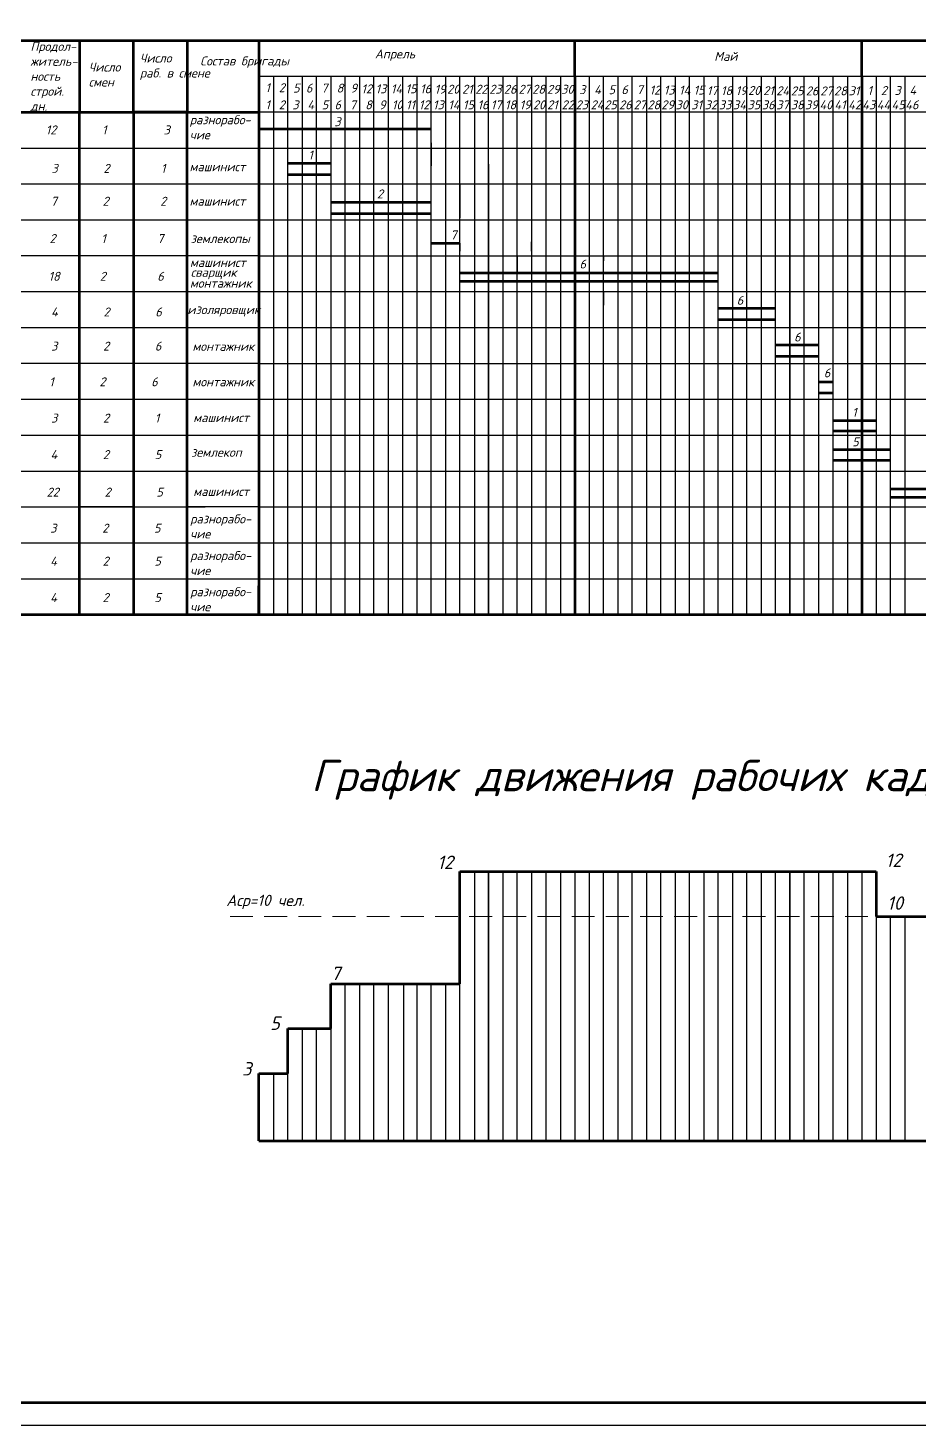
# Model space of a CAD drawing. Header units: millimetres. Extents: x 27137 to 30937, y -4667 to -569.
# Drawn here: x 29981.9 to 30180.6, y -4447.7 to -4136.3 of the extents above; entities that cross this region are included whole.
import ezdxf

# ---------------------------------------------------------------- set-up
doc = ezdxf.new("R2010")
doc.units = ezdxf.units.MM
doc.header["$LTSCALE"] = 0.4
doc.linetypes.add('штриховаяX2', pattern=[38.1, 25.4, -12.7])
doc.styles.add('Isocpeur', font='isocpeui.ttf', dxfattribs={"height": 2.5})
doc.styles.get("Standard").update_dxf_attribs({"font": 'isocpeui.ttf', "height": 2.5})

msp = doc.modelspace()

# ---------------------------------------------------------------- linework, layer by layer
at = {"lineweight": 60}
for p, q in [((29853.4279, -4139.0689), (30033.4279, -4139.0689)), ((29993.4279, -4139.0689), (29993.4279, -4155.0689)), ((30005.4279, -4155.0689), (30005.4279, -4139.0689)), ((30017.4279, -4139.0689), (30017.4279, -4155.0689)), ((30033.4279, -4139.0689), (30279.8279, -4139.0689)), ((30033.4279, -4139.0689), (30033.4279, -4147.0689)), ((30033.4279, -4147.0689), (30033.4279, -4187.0689)), ((29853.4279, -4155.0689), (30021.4279, -4155.0689)), ((29993.4279, -4155.0689), (30005.4279, -4155.0689)), ((29993.4279, -4187.0689), (29993.4279, -4155.0689)), ((30017.4279, -4155.0689), (30005.4279, -4155.0689)), ((30005.4279, -4155.0689), (30005.4279, -4187.0689)), ((30017.4279, -4155.0689), (30033.4279, -4155.0689)), ((30017.4279, -4187.0689), (30017.4279, -4155.0689)), ((29993.4279, -4243.0689), (29993.4279, -4187.0689)), ((30005.4279, -4187.0689), (30005.4279, -4243.0689)), ((30017.4279, -4243.0689), (30017.4279, -4187.0689)), ((30033.4279, -4187.0689), (30033.4279, -4243.0689)), ((29993.4279, -4267.0689), (29993.4279, -4243.0689)), ((30005.4279, -4243.0689), (30005.4279, -4267.0689)), ((30017.4279, -4267.0689), (30017.4279, -4243.0689)), ((30033.4279, -4243.0689), (30033.4279, -4267.0689)), ((30033.4279, -4267.0689), (30033.4279, -4260.6689)), ((29853.4279, -4267.0689), (30033.4279, -4267.0689)), ((30033.4279, -4267.0689), (30279.8279, -4267.0689))]:
    msp.add_line(p, q, dxfattribs=at)
for p, q in [((29981.4279, -4139.0689), (29993.4279, -4139.0689)), ((29993.4279, -4139.0689), (30005.4279, -4139.0689)), ((30005.4279, -4139.0689), (30017.4279, -4139.0689)), ((30033.4279, -4147.0689), (30279.8279, -4147.0689)), ((30033.4279, -4147.0689), (30036.6279, -4147.0689)), ((30033.4279, -4155.0689), (30033.4279, -4147.0689)), ((30036.6279, -4147.0689), (30036.6279, -4187.0689)), ((30039.8279, -4187.0689), (30039.8279, -4147.0689)), ((30039.8279, -4147.0689), (30043.0279, -4147.0689)), ((30043.0279, -4147.0689), (30043.0279, -4187.0689)), ((30046.2279, -4187.0689), (30046.2279, -4147.0689)), ((30046.2279, -4147.0689), (30049.4279, -4147.0689)), ((30049.4279, -4147.0689), (30049.4279, -4187.0689)), ((30052.6279, -4187.0689), (30052.6279, -4147.0689)), ((30052.6279, -4147.0689), (30055.8279, -4147.0689)), ((30055.8279, -4147.0689), (30055.8279, -4187.0689)), ((30059.0279, -4187.0689), (30059.0279, -4147.0689)), ((30059.0279, -4147.0689), (30062.2279, -4147.0689)), ((30062.2279, -4147.0689), (30062.2279, -4187.0689)), ((30065.4279, -4147.0689), (30068.6279, -4147.0689)), ((30065.4279, -4147.0689), (30065.4279, -4187.0689)), ((30068.6279, -4147.0689), (30068.6279, -4187.0689)), ((30071.8279, -4187.0689), (30071.8279, -4147.0689)), ((30071.8279, -4147.0689), (30075.0279, -4147.0689)), ((30075.0279, -4147.0689), (30075.0279, -4187.0689)), ((30078.2279, -4187.3408), (30078.2279, -4147.0689)), ((30078.2279, -4147.0689), (30081.4279, -4147.0689)), ((30081.5247, -4187.3408), (30081.5247, -4147.0689)), ((30084.6279, -4187.3408), (30084.6279, -4147.0689)), ((30084.6279, -4147.0689), (30087.8279, -4147.0689)), ((30087.8279, -4147.0689), (30087.8279, -4187.0689)), ((30091.0279, -4187.0689), (30091.0279, -4147.0689)), ((30091.0279, -4147.0689), (30094.2279, -4147.0689)), ((30094.2279, -4147.0689), (30094.2279, -4187.0689)), ((30097.4279, -4187.0689), (30097.4279, -4147.0689)), ((30097.4279, -4147.0689), (30100.6279, -4147.0689)), ((30100.6279, -4147.0689), (30100.6279, -4187.0689)), ((30103.8279, -4147.0689), (30107.0279, -4147.0689)), ((30107.0279, -4147.0689), (30107.0279, -4187.0689)), ((30110.2279, -4187.0689), (30110.2279, -4147.0689)), ((30110.2279, -4147.0689), (30113.4279, -4147.0689)), ((30113.4279, -4147.0689), (30113.4279, -4187.0689)), ((30116.6279, -4187.0689), (30116.6279, -4147.0689)), ((30116.6279, -4147.0689), (30119.8279, -4147.0689)), ((30119.8279, -4147.0689), (30119.8279, -4187.0689)), ((30123.0279, -4187.0689), (30123.0279, -4147.0689)), ((30123.0279, -4147.0689), (30126.2279, -4147.0689)), ((30126.2279, -4147.0689), (30126.2279, -4187.0689)), ((30129.4279, -4187.0689), (30129.4279, -4147.0689)), ((30129.4279, -4147.0689), (30132.6279, -4147.0689)), ((30132.6279, -4147.0689), (30132.6279, -4187.0689)), ((30135.8279, -4187.0689), (30135.8279, -4147.0689)), ((30135.8279, -4147.0689), (30139.0279, -4147.0689)), ((30139.0279, -4147.0689), (30139.0279, -4187.0689)), ((30142.2279, -4187.0689), (30142.2279, -4147.0689)), ((30142.2279, -4147.0689), (30145.4279, -4147.0689)), ((30145.4279, -4147.0689), (30145.4279, -4187.0689)), ((30148.6279, -4187.0689), (30148.6279, -4147.0689)), ((30148.6279, -4147.0689), (30151.8279, -4147.0689)), ((30151.8279, -4147.0689), (30151.8279, -4187.0689)), ((30151.8279, -4187.0689), (30151.8279, -4147.1055)), ((30155.0279, -4187.0689), (30155.0279, -4147.0689)), ((30155.0279, -4147.0689), (30158.2279, -4147.0689)), ((30158.2279, -4147.0689), (30158.2279, -4187.0689)), ((30161.4279, -4187.0689), (30161.4279, -4147.0689)), ((30161.4279, -4147.0689), (30164.6279, -4147.0689)), ((30164.6279, -4147.0689), (30164.6279, -4187.0689)), ((30167.8279, -4147.0689), (30171.0279, -4147.0689)), ((30171.0279, -4147.0689), (30171.0279, -4187.0689)), ((30174.2279, -4187.0689), (30174.2279, -4147.0689)), ((30174.2279, -4147.0689), (30177.4279, -4147.0689)), ((30177.4279, -4147.0689), (30177.4279, -4187.0689)), ((30279.9296, -4155.0689), (30033.4279, -4155.0689)), ((30033.4279, -4155.0689), (30033.4279, -4158.8212)), ((29853.4279, -4163.0689), (30033.4279, -4163.0689)), ((30033.4279, -4167.0689), (30033.4279, -4161.8733)), ((30033.4279, -4163.0689), (30279.8279, -4163.0689)), ((30071.8279, -4161.8733), (30071.8279, -4167.0689)), ((30075.0279, -4167.0689), (30075.0279, -4171.2598)), ((29853.4279, -4171.0689), (30033.4279, -4171.0689)), ((30033.4279, -4171.0689), (30279.8279, -4171.0689)), ((30078.2279, -4171.2598), (30078.2279, -4175.0689)), ((30033.4279, -4183.0689), (30033.4279, -4175.0689)), ((30078.2279, -4175.0689), (30078.2279, -4178.628)), ((29853.4279, -4179.0689), (30033.4279, -4179.0689)), ((30033.4279, -4179.0689), (30279.8279, -4179.0689)), ((30087.8279, -4178.628), (30087.8279, -4182.7663)), ((30071.8279, -4182.7663), (30071.8279, -4181.1464)), ((30071.8279, -4267.0689), (30071.8279, -4185.0869)), ((30075.0279, -4185.0869), (30075.0279, -4267.0689)), ((30078.2279, -4184.2523), (30078.2279, -4186.0296)), ((30078.2279, -4267.0689), (30078.2279, -4185.0869)), ((30081.5247, -4267.0689), (30081.5247, -4185.0869)), ((30094.2279, -4186.0296), (30094.2279, -4183.9561)), ((30094.2279, -4184.2523), (30094.2279, -4186.0296)), ((30103.8279, -4182.7663), (30103.8279, -4183.0689)), ((30103.8279, -4183.0689), (30103.8279, -4184.2523)), ((30103.8279, -4184.2523), (30103.8279, -4184.2523)), ((30033.4279, -4187.0689), (29901.4279, -4187.0689)), ((30033.4279, -4187.0689), (29901.4279, -4187.0689)), ((30033.4279, -4195.0689), (30033.4279, -4187.0689)), ((30033.4279, -4191.0689), (30033.4279, -4187.0689)), ((30033.4279, -4187.0689), (30279.8279, -4187.0689)), ((30033.4279, -4187.0689), (30279.8279, -4187.0689)), ((30036.6279, -4187.0689), (30036.6279, -4267.0689)), ((30039.8279, -4267.0689), (30039.8279, -4187.0689)), ((30043.0279, -4187.0689), (30043.0279, -4267.0689)), ((30046.2279, -4267.0689), (30046.2279, -4187.0689)), ((30049.4279, -4187.0689), (30049.4279, -4267.0689)), ((30052.6279, -4267.0689), (30052.6279, -4187.0689)), ((30055.8279, -4187.0689), (30055.8279, -4267.0689)), ((30059.0279, -4267.0689), (30059.0279, -4187.0689)), ((30062.2279, -4187.0689), (30062.2279, -4267.0689)), ((30065.4279, -4187.0689), (30065.4279, -4267.0689)), ((30068.6279, -4187.0689), (30068.6279, -4267.0689)), ((30084.6279, -4267.0689), (30084.6279, -4187.0689)), ((30084.6279, -4187.0689), (30084.6279, -4189.1861)), ((30087.8279, -4187.0689), (30087.8279, -4267.0689)), ((30091.0279, -4267.0689), (30091.0279, -4187.0689)), ((30091.0279, -4187.0689), (30091.0279, -4190.8715)), ((30094.2279, -4187.0689), (30094.2279, -4267.0689)), ((30097.4279, -4267.0689), (30097.4279, -4187.0689)), ((30100.6279, -4187.0689), (30100.6279, -4267.0689)), ((30107.0279, -4187.0689), (30107.0279, -4267.0689)), ((30110.2279, -4267.0689), (30110.2279, -4187.0689)), ((30110.2279, -4187.0689), (30110.2279, -4188.1874)), ((30113.4279, -4187.0689), (30113.4279, -4267.0689)), ((30116.6279, -4267.0689), (30116.6279, -4187.0689)), ((30119.8279, -4187.0689), (30119.8279, -4267.0689)), ((30123.0279, -4267.0689), (30123.0279, -4187.0689)), ((30126.2279, -4187.0689), (30126.2279, -4267.0689)), ((30129.4279, -4267.0689), (30129.4279, -4187.0689)), ((30132.6279, -4187.0689), (30132.6279, -4267.0689)), ((30135.8279, -4267.0689), (30135.8279, -4187.0689)), ((30139.0279, -4187.0689), (30139.0279, -4267.0689)), ((30142.2279, -4267.0689), (30142.2279, -4187.0689)), ((30145.4279, -4187.0689), (30145.4279, -4267.0689)), ((30148.6279, -4267.0689), (30148.6279, -4187.0689)), ((30151.8279, -4187.0689), (30151.8279, -4267.0689)), ((30151.8279, -4267.0689), (30151.8279, -4187.0689)), ((30155.0279, -4267.0689), (30155.0279, -4187.0689)), ((30158.2279, -4187.0689), (30158.2279, -4267.0689)), ((30161.4279, -4267.0689), (30161.4279, -4187.0689)), ((30164.6279, -4187.0689), (30164.6279, -4267.0689)), ((30171.0279, -4187.0689), (30171.0279, -4267.0689)), ((30174.2279, -4267.0689), (30174.2279, -4187.0689)), ((30177.4279, -4187.0689), (30177.4279, -4267.0689)), ((29901.4279, -4195.0689), (30033.4279, -4195.0689)), ((30033.4279, -4195.0689), (30279.8279, -4195.0689)), ((30110.2279, -4195.0689), (30110.2279, -4198.0603)), ((30033.4279, -4207.0689), (30033.4279, -4199.0689)), ((29853.4279, -4203.0689), (30033.4279, -4203.0689)), ((30033.4279, -4203.0689), (30279.8279, -4203.0689)), ((30033.4279, -4211.0689), (29901.4279, -4211.0689)), ((30033.4279, -4219.0689), (30033.4279, -4211.0689)), ((30033.4279, -4211.0689), (30279.8279, -4211.0689)), ((29901.4279, -4219.0689), (30033.4279, -4219.0689)), ((30033.4279, -4219.0689), (30279.8279, -4219.0689)), ((30033.4279, -4227.0689), (30033.4279, -4223.0689)), ((29901.4279, -4227.0689), (30033.4279, -4227.0689)), ((30033.4279, -4227.0689), (30279.8279, -4227.0689)), ((30033.4279, -4235.0689), (30033.4279, -4231.0689)), ((29901.4279, -4235.0689), (30033.4279, -4235.0689)), ((30033.4279, -4235.0689), (30279.8279, -4235.0689)), ((30087.8279, -4235.0689), (30087.8279, -4235.8783)), ((29913.4279, -4243.0689), (30021.4279, -4243.0689)), ((30033.4279, -4243.0689), (30017.4279, -4243.0689)), ((30033.4279, -4243.0689), (30033.4279, -4244.1722)), ((30033.4279, -4243.0689), (30279.8279, -4243.0689)), ((30036.6279, -4243.0689), (30036.6279, -4267.0689)), ((30039.8279, -4267.0689), (30039.8279, -4243.0689)), ((29853.4279, -4251.0689), (30033.4279, -4251.0689)), ((30033.4279, -4251.0689), (30279.8279, -4251.0689)), ((29853.4279, -4259.0689), (30033.4279, -4259.0689)), ((30033.4279, -4259.0689), (30279.8279, -4259.0689)), ((30033.4279, -4267.0689), (30033.4279, -4260.6689)), ((30081.5247, -4384.3562), (30081.5247, -4324.3562)), ((30084.6279, -4384.3562), (30084.6279, -4324.3562)), ((30084.6279, -4384.3562), (30084.6279, -4324.3562)), ((30087.8279, -4324.3562), (30087.8279, -4384.3562)), ((30091.0279, -4384.3562), (30091.0279, -4324.3562)), ((30091.0279, -4384.3562), (30091.0279, -4324.3562)), ((30094.2279, -4324.3562), (30094.2279, -4384.3562)), ((30097.4279, -4384.3562), (30097.4279, -4324.3562)), ((30100.6279, -4324.3562), (30100.6279, -4384.3562)), ((30103.8279, -4324.3562), (30103.8279, -4384.3562)), ((30107.0279, -4324.3562), (30107.0279, -4384.3562)), ((30110.2279, -4384.3562), (30110.2279, -4324.3562)), ((30113.4279, -4324.3562), (30113.4279, -4384.3562)), ((30116.6279, -4384.3562), (30116.6279, -4324.3562)), ((30119.8279, -4324.3562), (30119.8279, -4384.3562)), ((30123.0279, -4384.3562), (30123.0279, -4324.3562)), ((30126.2279, -4324.3562), (30126.2279, -4384.3562)), ((30129.4279, -4384.3562), (30129.4279, -4324.3562)), ((30132.6279, -4324.3562), (30132.6279, -4384.3562)), ((30132.6279, -4324.3562), (30132.6279, -4384.3562)), ((30135.8279, -4384.3562), (30135.8279, -4324.3562)), ((30139.0279, -4324.3562), (30139.0279, -4384.3562)), ((30142.2279, -4384.3562), (30142.2279, -4324.3562)), ((30145.4279, -4324.3562), (30145.4279, -4384.3562)), ((30148.6279, -4384.3562), (30148.6279, -4324.3562)), ((30151.8279, -4324.3562), (30151.8279, -4384.3562)), ((30151.8279, -4384.3562), (30151.8279, -4324.3562)), ((30155.0279, -4384.3562), (30155.0279, -4324.3562)), ((30158.2279, -4324.3562), (30158.2279, -4384.3562)), ((30161.4279, -4384.3562), (30161.4279, -4324.3562)), ((30164.6279, -4324.3562), (30164.6279, -4384.3562)), ((30167.8279, -4324.3562), (30167.8279, -4384.3562)), ((30171.0279, -4324.3562), (30171.0279, -4384.3562)), ((30123.0279, -4384.3562), (30123.0279, -4328.2596)), ((30126.2279, -4328.2596), (30126.2279, -4384.3562)), ((30129.4279, -4384.3562), (30129.4279, -4328.2596)), ((30135.8279, -4384.3562), (30135.8279, -4328.2596)), ((30094.2279, -4334.3562), (30094.2279, -4349.3562)), ((30097.4279, -4349.3562), (30097.4279, -4334.3562)), ((30100.6279, -4334.3562), (30100.6279, -4349.3562)), ((30116.6279, -4349.3562), (30116.6279, -4334.3562)), ((30119.8279, -4333.9263), (30119.8279, -4349.3562)), ((30139.0279, -4334.3562), (30139.0279, -4349.3562)), ((30142.2279, -4349.3562), (30142.2279, -4334.3562)), ((30145.4279, -4334.3562), (30145.4279, -4349.3562)), ((30148.6279, -4349.3562), (30148.6279, -4334.3562)), ((30151.8279, -4334.3562), (30151.8279, -4349.3562)), ((30151.8279, -4349.3562), (30151.8279, -4334.3562)), ((30155.0279, -4349.3562), (30155.0279, -4334.3562)), ((30174.2279, -4384.3562), (30174.2279, -4334.3562)), ((30177.4279, -4334.3562), (30177.4279, -4384.3562)), ((30167.8279, -4344.3562), (30167.8279, -4345.2104)), ((30171.0279, -4344.3562), (30171.0279, -4345.2104)), ((30174.2279, -4345.2104), (30174.2279, -4344.3562)), ((30177.4279, -4344.3562), (30177.4279, -4345.2104)), ((30052.6279, -4384.3562), (30052.6279, -4349.3562)), ((30055.8279, -4349.3562), (30055.8279, -4384.3562)), ((30059.0279, -4384.3562), (30059.0279, -4349.3562)), ((30062.2279, -4349.3562), (30062.2279, -4384.3562)), ((30065.6297, -4349.3562), (30065.6297, -4384.3562)), ((30068.6279, -4349.3562), (30068.6279, -4384.3562)), ((30071.8279, -4384.3562), (30071.8279, -4349.3562)), ((30075.0279, -4349.3562), (30075.0279, -4384.3562)), ((30078.2279, -4384.3562), (30078.2279, -4349.3562)), ((30087.8279, -4349.5786), (30087.8279, -4384.3562)), ((30103.8279, -4349.5786), (30103.8279, -4384.3562)), ((30052.6279, -4364.3562), (30052.6279, -4354.3562)), ((30055.8279, -4354.3562), (30055.8279, -4358.4214)), ((30059.0279, -4358.4214), (30059.0279, -4354.3562)), ((30062.2279, -4354.3562), (30062.2279, -4358.4214)), ((30068.6279, -4354.3562), (30068.6279, -4354.575)), ((30071.8279, -4354.575), (30071.8279, -4354.3562)), ((30075.0279, -4354.3562), (30075.0279, -4354.575)), ((30078.2279, -4358.4214), (30078.2279, -4354.3562)), ((30043.0279, -4359.3562), (30043.0279, -4384.3562)), ((30046.2279, -4384.3562), (30046.2279, -4359.3562)), ((30049.4279, -4359.3562), (30049.4279, -4384.3562)), ((30081.5247, -4384.3562), (30081.5247, -4358.4214)), ((30036.6279, -4369.3562), (30036.6279, -4384.3562)), ((30039.8279, -4384.3562), (30039.8279, -4369.3562)), ((30039.8279, -4384.3562), (30039.8279, -4369.3562)), ((30036.6279, -4374.3562), (30036.6279, -4384.3562))]:
    msp.add_line(p, q)
at = {"lineweight": 53, "ltscale": 0.5}
for p, q in [((30103.8279, -4147.0689), (30103.8279, -4139.0689)), ((30167.8279, -4147.0689), (30167.8279, -4139.0689)), ((30103.8279, -4147.0689), (30103.8279, -4187.0689)), ((30167.8279, -4147.0689), (30167.8279, -4187.0689)), ((30103.8279, -4187.0689), (30103.8279, -4267.0689)), ((30167.8279, -4187.0689), (30167.8279, -4267.0689)), ((30078.2495, -4334.3562), (30078.2495, -4324.3562)), ((30078.2495, -4324.3562), (30171.0279, -4324.3562)), ((30171.0279, -4324.3562), (30171.0279, -4334.3562)), ((30078.2495, -4349.3562), (30078.2495, -4334.3562)), ((30171.0279, -4334.3562), (30279.8279, -4334.3562)), ((30049.4279, -4359.3562), (30049.4279, -4349.3562)), ((30049.4279, -4349.3562), (30078.2495, -4349.3562)), ((30039.8279, -4369.3562), (30039.8279, -4359.3562)), ((30039.8279, -4359.3562), (30049.4279, -4359.3562)), ((30033.4279, -4384.3562), (30033.4279, -4369.3562)), ((30033.4279, -4369.3562), (30039.8279, -4369.3562)), ((30033.4279, -4384.3562), (30033.4279, -4374.3562)), ((30033.4279, -4384.3562), (30033.4279, -4374.3562)), ((30033.4279, -4384.3562), (30279.8279, -4384.3562))]:
    msp.add_line(p, q, dxfattribs=at)
at = {"lineweight": 70}
for p, q in [((30033.4279, -4158.8212), (30068.6279, -4158.8212)), ((30068.6279, -4158.8212), (30071.8279, -4158.8212)), ((30039.8279, -4166.4728), (30049.4279, -4166.4728)), ((30039.8279, -4168.9912), (30049.4279, -4168.9912)), ((30049.4279, -4175.1703), (30071.8279, -4175.1703)), ((30068.6279, -4175.1703), (30071.8279, -4175.1703)), ((30049.4279, -4177.6887), (30071.8279, -4177.6887)), ((30068.6279, -4177.6887), (30071.8279, -4177.6887)), ((30071.8279, -4184.2523), (30078.2279, -4184.2523)), ((30078.2279, -4190.8715), (30135.8279, -4190.8715)), ((30107.0279, -4190.8715), (30135.8279, -4190.8715)), ((30135.8279, -4192.7986), (30078.2279, -4192.7986)), ((30135.8279, -4192.7986), (30107.0279, -4192.7986)), ((30135.8279, -4198.7792), (30148.6279, -4198.7792)), ((30135.8279, -4201.2976), (30148.6279, -4201.2976)), ((30148.6279, -4206.967), (30158.2279, -4206.967)), ((30148.6279, -4209.4854), (30158.2279, -4209.4854)), ((30158.2279, -4215.1512), (30161.4279, -4215.1512)), ((30158.2279, -4217.6696), (30161.4279, -4217.6696)), ((30161.4279, -4223.798), (30171.1247, -4223.798)), ((30161.4279, -4226.1159), (30171.1247, -4226.1159)), ((30161.4279, -4230.2497), (30174.2279, -4230.2497)), ((30161.4279, -4232.6326), (30174.2279, -4232.6326)), ((30174.2279, -4239.0647), (30244.6279, -4239.0647)), ((30244.6279, -4240.9918), (30174.2279, -4240.9918))]:
    msp.add_line(p, q, dxfattribs=at)
at = {"ltscale": 0.5}
for p, q in [((30068.6279, -4166.6279), (30068.6279, -4187.0689)), ((30084.6279, -4166.6279), (30084.6279, -4187.3408)), ((30068.6279, -4187.0689), (30068.6279, -4267.0689)), ((30084.6279, -4187.0689), (30084.6279, -4267.0689)), ((30113.4279, -4192.0433), (30113.4279, -4267.0689)), ((30084.6279, -4324.3562), (30084.6279, -4384.3562)), ((30068.6279, -4354.3562), (30068.6279, -4354.575)), ((30068.6279, -4358.4214), (30068.6279, -4359.9209)), ((30084.6279, -4358.4214), (30084.6279, -4359.0193))]:
    msp.add_line(p, q, dxfattribs=at)
at = {"color": 0}
for p, q in [((30005.4279, -4243.0689), (29993.4279, -4243.0689)), ((29993.4279, -4243.0689), (30005.4279, -4243.0689))]:
    msp.add_line(p, q, dxfattribs=at)
at = {"linetype": 'штриховаяX2', "lineweight": 15, "ltscale": 0.5}
msp.add_line((30026.9736, -4334.3562), (30300.5622, -4334.3562), dxfattribs=at)
at = {"color": 7, "lineweight": -3}
for points in [[(29766.0721, -4447.7376), (30607.0721, -4447.7376), (30607.0721, -3853.7376), (29766.0721, -3853.7376)], [(29786.0721, -4442.7376), (30602.0721, -4442.7376), (30602.0721, -3858.7376), (29786.0721, -3858.7376)]]:
    msp.add_lwpolyline(points, close=True, dxfattribs=at)
at = {"const_width": 0.6}
msp.add_lwpolyline([(29786.0721, -4442.7376), (29786.0721, -3858.7376), (30602.0721, -3858.7376), (30602.0721, -4442.7376), (29786.0721, -4442.7376)], dxfattribs=at)

# ---------------------------------------------------------------- texts
at = {"attachment_point": 1}
for s, width, gutter_width, heights, insert, char_height in [('Продол-\\Pжитель-\\Pность\\Pстрой.\\Pдн.', 15, 12.5, [0], (29982.4607, -4139.4138), 2), ('Число \\Pраб. в смене', 15, 12.5, [8.6667], (30006.8592, -4142.0166), 2), ('Апрель', 64.209377, 12.5, [0], (30059.2498, -4141.0887), 2), ('Май', 64.209377, 12.5, [0], (30134.938, -4141.6378), 2), ('Число\\Pсмен', 15, 12.5, [0], (29995.4561, -4144.0223), 2), ('Состав бригады', 20, 12.5, [0], (30020.3104, -4142.6584), 2), ('1', 8.923798, 12.5, [0], (30034.8495, -4148.6139), 2), ('2', 8.923798, 12.5, [0], (30037.8367, -4148.6139), 2), ('5', 8.923798, 12.5, [0], (30041.0304, -4148.7085), 2), ('6', 8.923798, 12.5, [0], (30043.8895, -4148.7085), 2), ('7', 8.923798, 12.5, [0], (30047.2889, -4148.7085), 2), ('8', 8.923798, 12.5, [0], (30050.7319, -4148.7085), 2), ('9', 8.923798, 12.5, [0], (30053.8248, -4148.7085), 2), ('12', 8.923798, 12.5, [0], (30056.2552, -4148.8686), 2), ('13', 8.923798, 12.5, [0], (30059.4277, -4148.8686), 2), ('14', 8.923798, 12.5, [0], (30062.8311, -4148.8686), 2), ('15', 8.923798, 12.5, [0], (30066.0902, -4148.8686), 2), ('16', 8.923798, 12.5, [0], (30069.3493, -4148.8686), 2), ('19', 8.923798, 12.5, [0], (30072.5931, -4148.9535), 2), ('20', 8.923798, 12.5, [0], (30075.3683, -4148.9535), 2), ('21', 8.923798, 12.5, [0], (30078.7091, -4148.9535), 2), ('22', 8.923798, 12.5, [0], (30081.638, -4148.9535), 2), ('23', 8.923798, 12.5, [0], (30084.7596, -4148.9535), 2), ('26', 8.923798, 12.5, [0], (30088.0247, -4148.9654), 2), ('27', 8.923798, 12.5, [0], (30091.2719, -4148.9654), 2), ('28', 8.923798, 12.5, [0], (30094.3367, -4148.9654), 2), ('29', 8.923798, 12.5, [0], (30097.6318, -4148.9786), 2), ('30', 8.923798, 12.5, [0], (30100.8069, -4148.9786), 2), ('3', 8.923798, 12.5, [0], (30104.823, -4149.0597), 2), ('4', 8.923798, 12.5, [0], (30108.1705, -4149.0597), 2), ('5', 8.923798, 12.5, [0], (30111.3693, -4149.0597), 2), ('6', 8.923798, 12.5, [0], (30114.2283, -4149.0597), 2), ('7', 8.923798, 12.5, [0], (30117.6278, -4149.0597), 2), ('12', 8.923798, 12.5, [0], (30120.5138, -4149.1512), 2), ('13', 8.923798, 12.5, [0], (30123.6863, -4149.1512), 2), ('14', 8.923798, 12.5, [0], (30127.0896, -4149.1512), 2), ('15', 8.923798, 12.5, [0], (30130.3488, -4149.1512), 2), ('17', 8.923798, 12.5, [0], (30133.2973, -4149.2798), 2), ('18', 8.923798, 12.5, [0], (30136.4411, -4149.2798), 2), ('19', 8.923798, 12.5, [0], (30139.729, -4149.2798), 2), ('20', 8.923798, 12.5, [0], (30142.4837, -4149.2397), 2), ('21', 8.923798, 12.5, [0], (30145.845, -4149.2798), 2), ('24', 8.923798, 12.5, [0], (30148.7595, -4149.2989), 2), ('25', 8.923798, 12.5, [0], (30152.0293, -4149.3333), 2), ('26', 8.923798, 12.5, [0], (30155.3455, -4149.3333), 2), ('27', 8.923798, 12.5, [0], (30158.5926, -4149.3333), 2), ('28', 8.923798, 12.5, [0], (30161.6575, -4149.3333), 2), ('31', 8.923798, 12.5, [0], (30164.9071, -4149.3112), 2), ('1', 8.923798, 12.5, [0], (30169.1088, -4149.2492), 2), ('2', 8.923798, 12.5, [0], (30172.0961, -4149.2492), 2), ('3', 8.923798, 12.5, [0], (30175.1196, -4149.2492), 2), ('4', 8.923798, 12.5, [0], (30178.4671, -4149.1791), 2), ('1', 8.923798, 12.5, [0], (30034.8495, -4152.4349), 2), ('2', 8.923798, 12.5, [0], (30037.8367, -4152.4349), 2), ('3', 8.923798, 12.5, [0], (30040.8602, -4152.4349), 2), ('4', 8.923798, 12.5, [0], (30044.2077, -4152.4349), 2), ('5', 8.923798, 12.5, [0], (30047.4065, -4152.4349), 2), ('6', 8.923798, 12.5, [0], (30050.2655, -4152.4349), 2), ('7', 8.923798, 12.5, [0], (30053.665, -4152.4349), 2), ('8', 8.923798, 12.5, [0], (30057.108, -4152.4349), 2), ('9', 8.923798, 12.5, [0], (30060.2008, -4152.4349), 2), ('10', 8.923798, 12.5, [0], (30063.0561, -4152.4349), 2), ('11', 8.923798, 12.5, [0], (30066.1999, -4152.4349), 2), ('12', 8.923798, 12.5, [0], (30069.0552, -4152.4349), 2), ('13', 8.923798, 12.5, [0], (30072.2277, -4152.4349), 2), ('14', 8.923798, 12.5, [0], (30075.6311, -4152.4349), 2), ('15', 8.923798, 12.5, [0], (30078.8902, -4152.4349), 2), ('16', 8.923798, 12.5, [0], (30082.1493, -4152.4349), 2), ('17', 8.923798, 12.5, [0], (30085.1199, -4152.4349), 2), ('18', 8.923798, 12.5, [0], (30088.2637, -4152.4349), 2), ('19', 8.923798, 12.5, [0], (30091.5516, -4152.4349), 2), ('20', 8.923798, 12.5, [0], (30094.4934, -4152.4349), 2), ('21', 8.923798, 12.5, [0], (30097.6676, -4152.4349), 2), ('22', 8.923798, 12.5, [0], (30100.8963, -4152.4349), 2), ('23', 8.923798, 12.5, [0], (30104.0179, -4152.4349), 2), ('24', 8.923798, 12.5, [0], (30107.3627, -4152.4349), 2), ('25', 8.923798, 12.5, [0], (30110.3917, -4152.4349), 2), ('26', 8.923798, 12.5, [0], (30113.7079, -4152.4349), 2), ('27', 8.923798, 12.5, [0], (30116.955, -4152.4349), 2), ('28', 8.923798, 12.5, [0], (30120.0199, -4152.4349), 2), ('29', 8.923798, 12.5, [0], (30123.1179, -4152.4349), 2), ('30', 8.923798, 12.5, [0], (30126.293, -4152.4349), 2), ('31', 8.923798, 12.5, [0], (30129.7974, -4152.4349), 2), ('32', 8.923798, 12.5, [0], (30132.797, -4152.4349), 2), ('33', 8.923798, 12.5, [0], (30135.9529, -4152.4349), 2), ('34', 8.923798, 12.5, [0], (30139.1146, -4152.4349), 2), ('35', 8.923798, 12.5, [0], (30142.3281, -4152.4349), 2), ('36', 8.923798, 12.5, [0], (30145.5417, -4152.4349), 2), ('37', 8.923798, 12.5, [0], (30148.7552, -4152.4349), 2), ('38', 8.923798, 12.5, [0], (30151.9947, -4152.4349), 2), ('39', 8.923798, 12.5, [0], (30155.1506, -4152.4349), 2), ('40', 8.923798, 12.5, [0], (30158.4026, -4152.4349), 2), ('41', 8.923798, 12.5, [0], (30161.7208, -4152.4349), 2), ('42', 8.923798, 12.5, [0], (30164.8017, -4152.4349), 2), ('43', 8.923798, 12.5, [0], (30167.9383, -4152.4349), 2), ('44', 8.923798, 12.5, [0], (30171.1711, -4152.4349), 2), ('45', 8.923798, 12.5, [0], (30174.4692, -4152.4349), 2), ('46', 8.923798, 12.5, [0], (30177.5288, -4152.4349), 2), ('3', 8.923798, 12.5, [0], (30050.2236, -4156.2016), 2), ('12        1          3', 45, 12.5, [0], (29985.8855, -4158.0243), 2), ('1', 8.923798, 12.5, [0], (30044.4248, -4163.613), 2), ('3        2         1', 45, 12.5, [0], (29987.1517, -4166.5963), 2), ('2', 8.923798, 12.5, [0], (30059.7424, -4172.2931), 2), ('  7        2         2', 45, 12.5, [0], (29984.4301, -4173.9251), 2), ('   2        1         7', 45, 12.5, [2.5], (29982.8931, -4182.2405), 2), ('7', 8.923798, 12.5, [0], (30076.098, -4181.4387), 2), ('6', 8.923798, 12.5, [0], (30104.898, -4187.9238), 2), ('6', 8.923798, 12.5, [0], (30139.9566, -4196.0106), 2), ('6', 8.923798, 12.5, [0], (30152.7566, -4204.1984), 2), ('6', 8.923798, 12.5, [0], (30159.3784, -4212.1843), 2), ('1', 8.923798, 12.5, [0], (30165.698, -4220.9844), 2), ('5', 8.923798, 12.5, [0], (30165.7094, -4227.5531), 2), ('\\pi19.26467;График движения рабочих кадров по оъекту ', 245.130088, 5, [0], (30025.7687, -4299.4416), 7), ('{\\H0.75x;12}', 15, 12.5, [0], (30073.1636, -4320.7968), 4), ('{\\H0.75x;12}', 15, 12.5, [0], (30173.1609, -4320.3351), 4), ('{\\H0.75x;10}', 15, 12.5, [0], (30173.4691, -4329.8763), 4), ('{\\H0.75x;7}', 15, 12.5, [0], (30049.4485, -4345.5647), 4), ('{\\H0.75x;5}', 15, 12.5, [0], (30035.8931, -4356.6574), 4), ('{\\H0.75x;3}', 15, 12.5, [0], (30029.6465, -4366.825), 4)]:
    msp.add_mtext_dynamic_manual_height_columns(s, width=width, gutter_width=gutter_width, heights=heights, dxfattribs=dict(at, insert=insert, char_height=char_height))
at = {"lineweight": 15, "char_height": 2, "attachment_point": 1}
for s, insert in [('разнорабо-\\Pчие', (30017.9862, -4155.7766)), ('машинист', (30017.9292, -4166.2474)), ('машинист', (30017.9292, -4173.9204)), ('землекопы', (30018.1923, -4182.2513)), ('машинист', (30018.0236, -4187.5781)), ('сварщик', (30018.214, -4189.7728)), ('монтажник', (30018.0236, -4192.1973)), ('изоляровщик', (30017.4578, -4198.0927)), ('монтажник', (30018.5894, -4206.2792)), ('монтажник', (30018.5894, -4214.1955)), ('машинист', (30018.7626, -4222.1654)), ('землекоп', (30018.2867, -4229.8982)), ('машинист', (30018.7626, -4238.6374)), ('разнорабо-\\Pчие', (30018.0806, -4244.746)), ('разнорабо-\\Pчие', (30018.0806, -4252.9252)), ('разнорабо-\\Pчие', (30018.0806, -4260.9909))]:
    msp.add_mtext_dynamic_manual_height_columns(s, width=20, gutter_width=12.5, heights=[0], dxfattribs=dict(at, insert=insert))
at = {"color": 0, "char_height": 2, "attachment_point": 1}
for s, heights, insert in [('   18       2         6', [2.5019], (29982.6763, -4190.6604)), ('   4        2        6', [0], (29983.2443, -4198.6084)), ('   3        2        6', [0], (29983.2443, -4206.229)), ('  1        2        6', [0], (29984.1085, -4214.1798)), (' 3        2        1', [0], (29985.787, -4222.2726)), (' 4        2        5', [0], (29985.6649, -4230.3977)), ('  22        2        5', [0], (29983.528, -4238.7755)), ('  3        2        5', [0], (29984.3125, -4246.8076)), ('   4        2        5', [0], (29983.0455, -4254.1558)), ('   4        2        5', [0], (29983.0455, -4262.2702))]:
    msp.add_mtext_dynamic_manual_height_columns(s, width=45, gutter_width=12.5, heights=heights, dxfattribs=dict(at, insert=insert))
at = {"linetype": 'штриховаяX2', "lineweight": 15, "insert": (30026.116, -4329.525), "char_height": 2.5, "attachment_point": 1, "style": 'Isocpeur'}
msp.add_mtext_dynamic_manual_height_columns('Аср=10 чел.', width=29.321968, gutter_width=12.5, heights=[0], dxfattribs=at)

doc.saveas('drawing.dxf')
